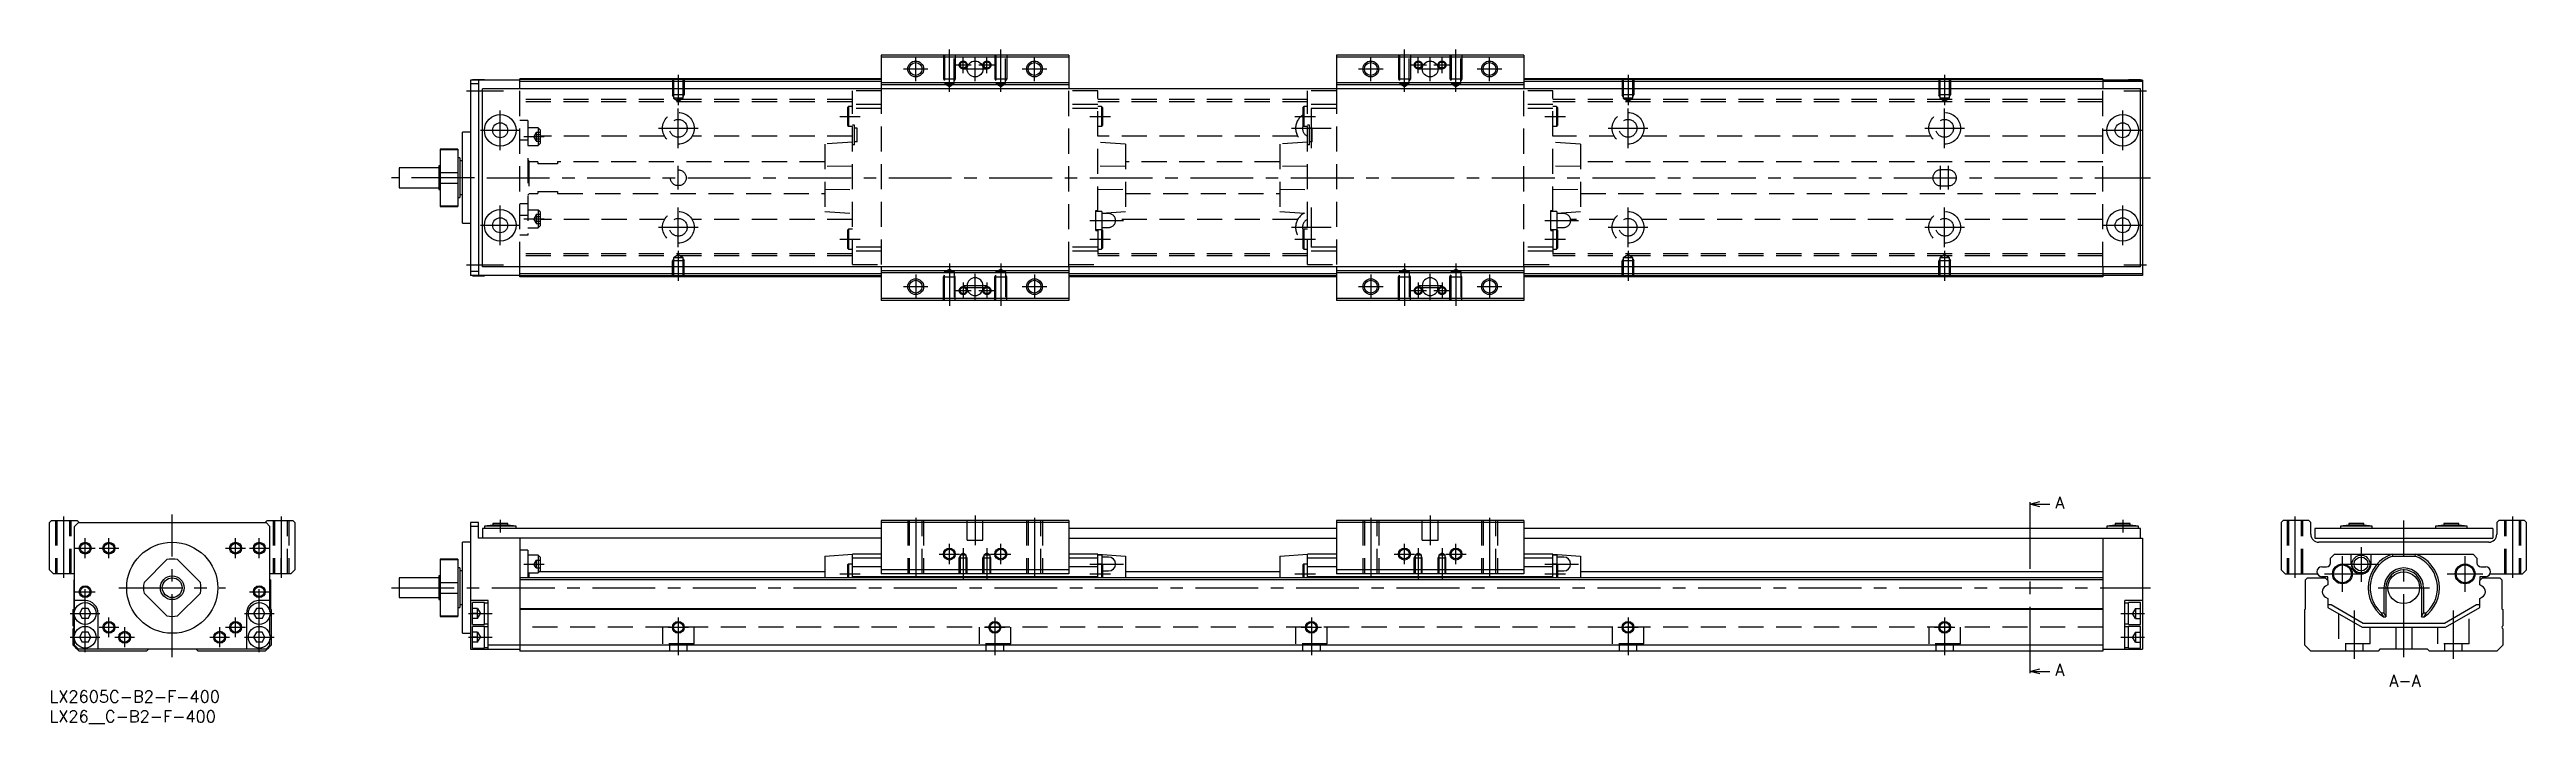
# Model space of a CAD drawing. Extents: x 0 to 626, y -8 to 162.
import ezdxf

# ---------------------------------------------------------------- set-up
doc = ezdxf.new("R2010")
doc.units = 0
doc.header["$LTSCALE"] = 0.5
doc.linetypes.add('CENTER', pattern=[50.8, 31.75, -6.35, 6.35, -6.35])
doc.linetypes.add('DASHED', pattern=[19.05, 12.7, -6.35])
for name, color, linetype in [('MSM_CENTER', 1, 'CENTER'), ('MSM_CONTINUOUS', 7, 'CONTINUOUS'), ('MSM_DASHED', 4, 'DASHED'), ('MSM_NARROW', 5, 'CONTINUOUS'), ('MSM_PART_NUMBER', 7, 'CONTINUOUS')]:
    doc.layers.add(name, color=color, linetype=linetype)
doc.styles.get("Standard").update_dxf_attribs({"font": 'txt.shx', "height": 1, "bigfont": 'bigfont.shx'})

# ---------------------------------------------------------------- blocks, each defined once
blk = doc.blocks.new('*U2')
at = {"layer": 'MSM_PART_NUMBER'}
blk.add_text('LX2605C-B2-F-400', height=3, dxfattribs=at).set_placement((0, -3))
blk = doc.blocks.new('*U3')
at = {"layer": 'MSM_PART_NUMBER'}
blk.add_text('LX26__C-B2-F-400', height=3, dxfattribs=at).set_placement((0, -8))

msp = doc.modelspace()

# ---------------------------------------------------------------- linework, layer by layer
at = {"layer": 'MSM_CENTER'}
for p, q in [((215.78, 157.08), (221.98, 157.08)), ((218.88, 153.98), (218.88, 160.18)), ((227.38, 151.28), (227.38, 161.98)), ((228.83, 158.08), (232.93, 158.08)), ((230.78, 157.08), (236.98, 157.08)), ((230.88, 156.03), (230.88, 160.13)), ((233.88, 153.98), (233.88, 160.18)), ((234.83, 158.08), (238.93, 158.08)), ((236.88, 156.03), (236.88, 160.13)), ((240.38, 151.28), (240.38, 161.98)), ((245.78, 157.08), (251.98, 157.08)), ((248.88, 153.98), (248.88, 160.18)), ((330.78, 157.08), (336.98, 157.08)), ((333.88, 153.98), (333.88, 160.18)), ((342.38, 151.28), (342.38, 161.98)), ((343.83, 158.08), (347.93, 158.08)), ((345.78, 157.08), (351.98, 157.08)), ((345.88, 156.03), (345.88, 160.13)), ((348.88, 153.98), (348.88, 160.18)), ((349.83, 158.08), (353.93, 158.08)), ((351.88, 156.03), (351.88, 160.13)), ((355.38, 151.28), (355.38, 161.98)), ((360.78, 157.08), (366.98, 157.08)), ((363.88, 153.98), (363.88, 160.18)), ((105.38, 151.58), (114.68, 151.58)), ((158.88, 155.58), (158.88, 147.95)), ((398.88, 155.58), (398.88, 147.95)), ((478.88, 155.58), (478.88, 147.95)), ((524.18, 151.58), (529.88, 151.58)), ((113.88, 136.58), (113.88, 146.58)), ((158.88, 137.08), (158.88, 147.08)), ((199.68, 145.08), (204.88, 145.08)), ((262.88, 145.08), (268.08, 145.08)), ((314.68, 145.08), (319.88, 145.08)), ((318.88, 137.08), (318.88, 147.08)), ((377.88, 145.08), (383.08, 145.08)), ((398.88, 137.08), (398.88, 147.08)), ((478.88, 137.08), (478.88, 147.08)), ((523.88, 136.58), (523.88, 146.58)), ((108.88, 141.58), (118.88, 141.58)), ((119.88, 139.98), (124.98, 139.98)), ((153.88, 142.08), (163.88, 142.08)), ((313.88, 142.08), (323.88, 142.08)), ((393.88, 142.08), (403.88, 142.08)), ((473.88, 142.08), (483.88, 142.08)), ((518.88, 141.58), (528.88, 141.58)), ((158.88, 126.58), (158.88, 132.58)), ((477.88, 126.58), (477.88, 132.58)), ((479.88, 126.58), (479.88, 132.58)), ((107.38, 129.58), (86.38, 129.58)), ((110.48, 129.58), (530.88, 129.58)), ((113.88, 112.58), (113.88, 122.58)), ((119.88, 119.19), (124.98, 119.19)), ((158.88, 112.08), (158.88, 122.08)), ((318.88, 112.08), (318.88, 122.08)), ((398.88, 112.08), (398.88, 122.08)), ((478.88, 112.08), (478.88, 122.08)), ((523.88, 112.58), (523.88, 122.58)), ((108.88, 117.58), (118.88, 117.58)), ((153.88, 117.08), (163.88, 117.08)), ((199.68, 114.08), (204.88, 114.08)), ((262.88, 118.78), (271.38, 118.78)), ((262.88, 114.08), (268.08, 114.08)), ((313.88, 117.08), (323.88, 117.08)), ((314.68, 114.08), (319.88, 114.08)), ((377.88, 118.78), (386.38, 118.78)), ((377.88, 114.08), (383.08, 114.08)), ((393.88, 117.08), (403.88, 117.08)), ((473.88, 117.08), (483.88, 117.08)), ((518.88, 117.58), (528.88, 117.58)), ((105.38, 107.58), (114.68, 107.58)), ((158.88, 111.09), (158.88, 103.58)), ((227.38, 107.89), (227.38, 97.19)), ((240.38, 107.89), (240.38, 97.19)), ((342.38, 107.89), (342.38, 97.19)), ((355.38, 107.89), (355.38, 97.19)), ((398.88, 111.09), (398.88, 103.58)), ((478.88, 111.09), (478.88, 103.58)), ((524.18, 107.58), (529.88, 107.58)), ((215.78, 102.08), (221.98, 102.08)), ((218.88, 105.18), (218.88, 98.98)), ((228.83, 101.08), (232.93, 101.08)), ((230.88, 103.13), (230.88, 99.03)), ((230.88, 102.33), (236.88, 102.33)), ((230.88, 101.83), (236.88, 101.83)), ((233.88, 98.83), (233.88, 105.33)), ((234.83, 101.08), (238.93, 101.08)), ((236.88, 103.13), (236.88, 99.03)), ((245.78, 102.08), (251.98, 102.08)), ((248.88, 105.18), (248.88, 98.98)), ((330.78, 102.08), (336.98, 102.08)), ((333.88, 105.18), (333.88, 98.98)), ((343.83, 101.08), (347.93, 101.08)), ((345.88, 103.13), (345.88, 99.03)), ((345.88, 102.33), (351.88, 102.33)), ((345.88, 101.83), (351.88, 101.83)), ((348.88, 98.83), (348.88, 105.33)), ((349.83, 101.08), (353.93, 101.08)), ((351.88, 103.13), (351.88, 99.03)), ((360.78, 102.08), (366.98, 102.08)), ((363.88, 105.18), (363.88, 98.98)), ((3.5, 44), (3.5, 28.5)), ((31, 8.5), (31, 44.5)), ((58.5, 44), (58.5, 28.5)), ((233.88, 44.25), (233.88, 36.75)), ((348.88, 44.25), (348.88, 36.75)), ((500.43, 46.62), (500.43, 5.38)), ((567.41, 44), (567.41, 28.5)), ((622.41, 44), (622.41, 28.5)), ((9, 33.5), (9, 38.5)), ((15, 33.5), (15, 38.5)), ((47, 33.5), (47, 38.5)), ((53, 33.5), (53, 38.5)), ((113.88, 43.2), (113.88, 40)), ((218.88, 43.67), (218.88, 28.83)), ((248.88, 43.67), (248.88, 28.83)), ((333.88, 43.67), (333.88, 28.83)), ((363.88, 43.67), (363.88, 28.83)), ((523.88, 43.2), (523.88, 40)), ((594.91, 8.5), (594.91, 43)), ((6.5, 36), (11.5, 36)), ((12.5, 36), (17.5, 36)), ((44.5, 36), (49.5, 36)), ((50.5, 36), (55.5, 36)), ((119.88, 32), (124.98, 32)), ((224.8, 34.5), (229.95, 34.5)), ((227.38, 31.92), (227.38, 37.08)), ((230.88, 35.96), (230.88, 28.24)), ((236.88, 35.96), (236.88, 28.24)), ((237.8, 34.5), (242.95, 34.5)), ((240.38, 31.92), (240.38, 37.08)), ((262.88, 32), (271.38, 32)), ((339.8, 34.5), (344.95, 34.5)), ((342.38, 31.92), (342.38, 37.08)), ((345.88, 35.96), (345.88, 28.24)), ((351.88, 35.96), (351.88, 28.24)), ((352.8, 34.5), (357.95, 34.5)), ((355.38, 31.92), (355.38, 37.08)), ((377.88, 32), (386.38, 32)), ((579.41, 25), (579.41, 34)), ((579.61, 32), (588.61, 32)), ((584.11, 36.25), (584.11, 27.5)), ((610.41, 25), (610.41, 34)), ((9, 9.75), (9, 27.5)), ((17.5, 26), (44.5, 26)), ((53, 9.75), (53, 27.5)), ((86.38, 26), (530.88, 26)), ((199.68, 29.5), (204.88, 29.5)), ((262.88, 29.5), (268.08, 29.5)), ((314.68, 29.5), (319.88, 29.5)), ((377.88, 29.5), (383.08, 29.5)), ((574.91, 29.5), (583.91, 29.5)), ((588.41, 26), (601.41, 26)), ((605.91, 29.5), (614.91, 29.5)), ((5.25, 19.5), (12.75, 19.5)), ((6.5, 25), (11.5, 25)), ((49.25, 19.5), (56.75, 19.5)), ((50.5, 25), (55.5, 25)), ((105.88, 19.5), (111.88, 19.5)), ((523.38, 19.5), (529.38, 19.5)), ((582.41, 20.29), (582.41, 8)), ((607.41, 20.29), (607.41, 8)), ((5.25, 13.5), (12.75, 13.5)), ((12.5, 16), (17.5, 16)), ((15, 13.5), (15, 18.5)), ((16.5, 13.5), (21.5, 13.5)), ((19, 11), (19, 16)), ((40.5, 13.5), (45.5, 13.5)), ((43, 11), (43, 16)), ((44.5, 16), (49.5, 16)), ((47, 13.5), (47, 18.5)), ((49.25, 13.5), (56.75, 13.5)), ((105.88, 13.5), (111.88, 13.5)), ((156.3, 16), (161.45, 16)), ((158.88, 18.5), (158.88, 9)), ((236.3, 16), (241.45, 16)), ((238.88, 18.5), (238.88, 9)), ((316.3, 16), (321.45, 16)), ((318.88, 18.5), (318.88, 9)), ((396.3, 16), (401.45, 16)), ((398.88, 18.5), (398.88, 9)), ((476.3, 16), (481.45, 16)), ((478.88, 18.5), (478.88, 9)), ((523.38, 13.5), (529.38, 13.5))]:
    msp.add_line(p, q, dxfattribs=at)
at = {"layer": 'MSM_CONTINUOUS'}
for p, q in [((257.58, 160.58), (210.18, 160.58)), ((210.18, 160.58), (210.18, 152.08)), ((257.58, 160.08), (210.18, 160.08)), ((257.58, 160.58), (257.58, 152.08)), ((372.58, 160.58), (325.18, 160.58)), ((325.18, 160.58), (325.18, 152.08)), ((372.58, 160.08), (325.18, 160.08)), ((372.58, 160.58), (372.58, 152.08)), ((118.88, 154.28), (106.38, 154.28)), ((106.38, 154.28), (106.38, 104.88)), ((108.38, 153.28), (106.38, 153.28)), ((106.88, 154.28), (106.88, 154.33)), ((109.88, 154.33), (106.88, 154.33)), ((108.38, 154.28), (108.38, 104.88)), ((109.38, 107.08), (109.38, 152.08)), ((528.38, 152.08), (109.38, 152.08)), ((109.88, 154.28), (109.88, 154.33)), ((118.88, 152.08), (118.88, 154.58)), ((210.18, 154.58), (118.88, 154.58)), ((210.18, 154.38), (118.88, 154.38)), ((210.18, 153.88), (118.88, 153.88)), ((257.58, 153.58), (210.18, 153.58)), ((257.58, 153.08), (210.18, 153.08)), ((372.58, 153.58), (325.18, 153.58)), ((372.58, 153.08), (325.18, 153.08)), ((518.88, 154.58), (372.58, 154.58)), ((518.88, 154.38), (372.58, 154.38)), ((528.88, 153.88), (372.58, 153.88)), ((518.88, 154.58), (518.88, 152.08)), ((528.88, 154.28), (518.88, 154.28)), ((525.38, 154.28), (525.38, 154.33)), ((528.38, 154.33), (525.38, 154.33)), ((528.38, 154.28), (528.38, 154.33)), ((528.38, 107.08), (528.38, 152.08)), ((528.88, 154.28), (528.88, 104.88)), ((106.38, 141.08), (104.38, 141.08)), ((104.38, 118.08), (104.38, 141.08)), ((88.38, 132.08), (88.38, 127.08)), ((98.38, 132.08), (88.38, 132.08)), ((98.38, 132.58), (98.38, 126.58)), ((98.68, 132.58), (98.38, 132.58)), ((103.18, 136.83), (98.68, 136.83)), ((98.68, 136.83), (98.68, 122.33)), ((98.68, 136.7), (103.18, 136.7)), ((103.18, 136.83), (103.18, 122.33)), ((103.68, 134.58), (103.18, 134.58)), ((103.68, 134.58), (103.68, 124.58)), ((104.38, 133.83), (103.68, 133.83)), ((88.38, 127.08), (98.38, 127.08)), ((98.38, 126.58), (98.68, 126.58)), ((98.68, 130.95), (103.18, 130.95)), ((98.68, 128.22), (103.18, 128.22)), ((103.68, 125.33), (104.38, 125.33)), ((98.68, 122.46), (103.18, 122.46)), ((98.68, 122.33), (103.18, 122.33)), ((103.18, 124.58), (103.68, 124.58)), ((104.38, 118.08), (106.38, 118.08)), ((528.38, 107.08), (109.38, 107.08)), ((118.88, 104.58), (118.88, 107.08)), ((210.18, 107.08), (210.18, 98.58)), ((257.58, 107.08), (257.58, 98.58)), ((325.18, 107.08), (325.18, 98.58)), ((372.58, 107.08), (372.58, 98.58)), ((518.88, 107.08), (518.88, 104.58)), ((108.38, 105.88), (106.38, 105.88)), ((118.88, 104.88), (106.38, 104.88)), ((106.88, 104.83), (106.88, 104.88)), ((106.88, 104.83), (109.88, 104.83)), ((109.88, 104.83), (109.88, 104.88)), ((210.18, 105.28), (118.88, 105.28)), ((210.18, 104.78), (118.88, 104.78)), ((210.18, 104.58), (118.88, 104.58)), ((257.58, 106.08), (210.18, 106.08)), ((257.58, 105.58), (210.18, 105.58)), ((231.88, 102.33), (231.88, 101.83)), ((235.88, 101.83), (235.88, 102.33)), ((325.18, 105.28), (257.58, 105.28)), ((325.18, 104.78), (257.58, 104.78)), ((325.18, 104.58), (257.58, 104.58)), ((372.58, 106.08), (325.18, 106.08)), ((372.58, 105.58), (325.18, 105.58)), ((346.88, 102.33), (346.88, 101.83)), ((350.88, 101.83), (350.88, 102.33)), ((528.88, 105.28), (372.58, 105.28)), ((518.88, 104.78), (372.58, 104.78)), ((518.88, 104.58), (372.58, 104.58)), ((528.88, 104.88), (518.88, 104.88)), ((257.58, 99.08), (210.18, 99.08)), ((257.58, 98.58), (210.18, 98.58)), ((372.58, 99.08), (325.18, 99.08)), ((372.58, 98.58), (325.18, 98.58)), ((500.43, 47.12), (502.93, 47.79)), ((500.43, 47.62), (500.43, 46.62)), ((502.93, 46.45), (500.43, 47.12)), ((500.43, 47.12), (505.43, 47.12)), ((0, 42.5), (0.5, 43)), ((0, 30.5), (0, 42.5)), ((0.5, 43), (7, 43)), ((6.3, 41.5), (7.3, 42.5)), ((6.3, 20.02), (6.3, 41.5)), ((7, 43), (7.5, 42.5)), ((7.3, 42.5), (54.7, 42.5)), ((54.5, 42.5), (55, 43)), ((54.7, 42.5), (55.7, 41.5)), ((55, 43), (61.5, 43)), ((55.7, 20.02), (55.7, 41.5)), ((61.5, 43), (62, 42.5)), ((62, 42.5), (62, 30.5)), ((108.38, 42.5), (106.38, 42.5)), ((106.38, 42.5), (106.38, 10.5)), ((108.38, 41.5), (106.38, 41.5)), ((108.38, 38.5), (108.38, 42.5)), ((210.18, 38.5), (108.38, 38.5)), ((109.38, 41), (109.38, 38.5)), ((210.18, 41), (109.38, 41)), ((111.98, 41.8), (109.88, 41.55)), ((109.88, 41.55), (109.88, 41)), ((117.88, 41.55), (109.88, 41.55)), ((111.98, 42.2), (111.98, 41.8)), ((115.78, 42.2), (111.98, 42.2)), ((115.78, 41.8), (111.98, 41.8)), ((115.78, 41.8), (115.78, 42.2)), ((117.88, 41.55), (115.78, 41.8)), ((117.88, 41), (117.88, 41.55)), ((118.88, 38.5), (118.88, 10)), ((210.18, 43), (210.18, 29.5)), ((257.58, 43), (210.18, 43)), ((257.58, 42.5), (210.18, 42.5)), ((257.58, 43), (257.58, 29.5)), ((325.18, 41), (257.58, 41)), ((257.58, 38.5), (325.18, 38.5)), ((325.18, 43), (325.18, 29.5)), ((372.58, 43), (325.18, 43)), ((372.58, 42.5), (325.18, 42.5)), ((372.58, 43), (372.58, 29.5)), ((528.38, 41), (372.58, 41)), ((372.58, 38.5), (528.88, 38.5)), ((518.88, 38.5), (518.88, 10)), ((521.98, 41.8), (519.88, 41.55)), ((519.88, 41.55), (519.88, 41)), ((527.88, 41.55), (519.88, 41.55)), ((521.98, 42.2), (521.98, 41.8)), ((525.78, 42.2), (521.98, 42.2)), ((525.78, 41.8), (521.98, 41.8)), ((525.78, 41.8), (525.78, 42.2)), ((527.88, 41.55), (525.78, 41.8)), ((527.88, 41), (527.88, 41.55)), ((528.38, 38.5), (528.38, 41)), ((528.88, 38.5), (528.88, 10.5)), ((564.41, 43), (563.91, 42.5)), ((563.91, 42.5), (563.91, 30.5)), ((570.91, 43), (564.41, 43)), ((571.41, 42.5), (570.91, 43)), ((571.41, 39.5), (571.41, 42.5)), ((572.41, 41), (572.41, 38.5)), ((617.41, 41), (572.41, 41)), ((572.41, 38.5), (617.41, 38.5)), ((581.01, 41.8), (578.91, 41.55)), ((578.91, 41.55), (578.91, 41)), ((586.91, 41.55), (578.91, 41.55)), ((581.01, 42.2), (581.01, 41.8)), ((584.81, 42.2), (581.01, 42.2)), ((584.81, 41.8), (581.01, 41.8)), ((584.81, 41.8), (584.81, 42.2)), ((586.91, 41.55), (584.81, 41.8)), ((586.91, 41), (586.91, 41.55)), ((605.01, 41.8), (602.91, 41.55)), ((602.91, 41.55), (602.91, 41)), ((610.91, 41.55), (602.91, 41.55)), ((605.01, 42.2), (605.01, 41.8)), ((608.81, 42.2), (605.01, 42.2)), ((608.81, 41.8), (605.01, 41.8)), ((608.81, 41.8), (608.81, 42.2)), ((610.91, 41.55), (608.81, 41.8)), ((610.91, 41), (610.91, 41.55)), ((617.41, 41), (617.41, 38.5)), ((618.91, 43), (618.41, 42.5)), ((618.41, 42.5), (618.41, 39.5)), ((625.41, 43), (618.91, 43)), ((625.91, 42.5), (625.41, 43)), ((625.91, 30.5), (625.91, 42.5)), ((23.88, 27.36), (29.64, 33.12)), ((32.36, 33.12), (38.12, 27.36)), ((103.18, 33.25), (98.68, 33.25)), ((98.68, 33.25), (98.68, 18.75)), ((98.68, 33.12), (103.18, 33.12)), ((103.18, 33.25), (103.18, 18.75)), ((106.38, 37.5), (104.38, 37.5)), ((104.38, 14.5), (104.38, 37.5)), ((120.88, 35.5), (118.88, 35.5)), ((120.88, 35.5), (120.88, 28.5)), ((123.48, 34.25), (120.88, 34.25)), ((123.98, 33.75), (123.48, 34.25)), ((123.48, 34.25), (123.48, 29.75)), ((123.98, 33.75), (123.98, 30.25)), ((195.88, 34), (202.88, 34.5)), ((195.88, 34), (195.88, 28.5)), ((201.93, 32), (201.68, 31.75)), ((201.68, 31.75), (201.68, 28.5)), ((202.88, 32), (201.93, 32)), ((201.93, 32), (201.93, 28.5)), ((210.18, 34.5), (202.88, 34.5)), ((202.88, 28.5), (202.88, 34.5)), ((210.18, 33.5), (202.88, 33.5)), ((210.18, 31.3), (202.88, 31.3)), ((264.88, 34.5), (257.58, 34.5)), ((264.88, 33.5), (257.58, 33.5)), ((264.88, 31.3), (257.58, 31.3)), ((264.88, 34.5), (271.88, 34)), ((264.88, 28.5), (264.88, 34.5)), ((265.88, 34.25), (264.88, 34.25)), ((265.83, 32), (264.88, 32)), ((266.08, 31.75), (265.83, 32)), ((265.83, 32), (265.83, 28.5)), ((265.88, 34.25), (265.88, 31.95)), ((267.63, 33.75), (265.88, 33.75)), ((266.08, 31.75), (266.08, 28.5)), ((271.88, 34), (271.88, 28.5)), ((310.88, 34), (317.88, 34.5)), ((310.88, 34), (310.88, 28.5)), ((316.93, 32), (316.68, 31.75)), ((316.68, 31.75), (316.68, 28.5)), ((317.88, 32), (316.93, 32)), ((316.93, 32), (316.93, 28.5)), ((325.18, 34.5), (317.88, 34.5)), ((317.88, 28.5), (317.88, 34.5)), ((325.18, 33.5), (317.88, 33.5)), ((325.18, 31.3), (317.88, 31.3)), ((379.88, 34.5), (372.58, 34.5)), ((379.88, 33.5), (372.58, 33.5)), ((379.88, 31.3), (372.58, 31.3)), ((379.88, 34.5), (386.88, 34)), ((379.88, 28.5), (379.88, 34.5)), ((380.88, 34.25), (379.88, 34.25)), ((380.83, 32), (379.88, 32)), ((381.08, 31.75), (380.83, 32)), ((380.83, 32), (380.83, 28.5)), ((380.88, 34.25), (380.88, 31.95)), ((382.63, 33.75), (380.88, 33.75)), ((381.08, 31.75), (381.08, 28.5)), ((386.88, 34), (386.88, 28.5)), ((616.41, 37.5), (573.41, 37.5)), ((574.21, 31.3), (575.41, 31.3)), ((576.41, 33.5), (577.41, 34.5)), ((576.41, 32.3), (576.41, 33.5)), ((577.41, 34.5), (612.41, 34.5)), ((581.61, 32), (581.61, 34.5)), ((586.61, 34.5), (586.61, 32)), ((591.95, 34.5), (592.04, 34)), ((592.04, 34), (597.78, 34)), ((597.78, 34), (597.87, 34.5)), ((612.41, 34.5), (613.41, 33.5)), ((613.41, 33.5), (613.41, 32.3)), ((614.41, 31.3), (615.61, 31.3)), ((1, 29.5), (0, 30.5)), ((6.3, 29.5), (1, 29.5)), ((6.2, 28), (6.3, 28.1)), ((6.2, 20.7), (6.2, 28)), ((61, 29.5), (55.7, 29.5)), ((55.7, 28.1), (55.8, 28)), ((55.8, 28), (55.8, 20.7)), ((62, 30.5), (61, 29.5)), ((98.38, 28.5), (88.38, 28.5)), ((88.38, 28.5), (88.38, 23.5)), ((98.68, 29), (98.38, 29)), ((98.38, 29), (98.38, 23)), ((98.68, 27.36), (103.18, 27.36)), ((103.68, 31), (103.18, 31)), ((103.68, 31), (103.68, 21)), ((104.38, 30.25), (103.68, 30.25)), ((518.88, 28.5), (118.88, 28.5)), ((518.88, 28), (118.88, 28)), ((120.88, 29.75), (123.48, 29.75)), ((121.08, 29.75), (121.08, 28.5)), ((123.48, 29.75), (123.98, 30.25)), ((195.88, 30), (123.73, 30)), ((264.88, 28.8), (202.88, 28.8)), ((257.58, 30.5), (210.18, 30.5)), ((257.58, 29.5), (210.18, 29.5)), ((266.08, 30.25), (267.63, 30.25)), ((310.88, 30), (271.88, 30)), ((379.88, 28.8), (317.88, 28.8)), ((372.58, 30.5), (325.18, 30.5)), ((372.58, 29.5), (325.18, 29.5)), ((381.08, 30.25), (382.63, 30.25)), ((518.88, 30), (386.88, 30)), ((564.91, 29.5), (563.91, 30.5)), ((564.91, 29.5), (573.09, 29.5)), ((570.11, 28), (570.61, 28.5)), ((570.11, 20.7), (570.11, 28)), ((570.61, 28.5), (575.01, 28.5)), ((575.71, 28.8), (574.21, 28.8)), ((575.01, 28.5), (575.71, 27.8)), ((575.71, 26.72), (575.15, 26.4)), ((575.71, 27.8), (575.71, 28.8)), ((575.71, 27.8), (575.71, 26.72)), ((589.91, 26), (589.91, 19.68)), ((590.41, 26), (590.41, 18.62)), ((599.41, 26), (599.41, 18.62)), ((599.91, 26), (599.91, 19.68)), ((614.11, 28.8), (614.11, 27.8)), ((615.61, 28.8), (614.11, 28.8)), ((614.11, 27.8), (614.81, 28.5)), ((614.11, 26.72), (614.11, 27.8)), ((614.67, 26.4), (614.11, 26.72)), ((614.81, 28.5), (619.21, 28.5)), ((616.73, 29.5), (624.91, 29.5)), ((619.21, 28.5), (619.71, 28)), ((619.71, 28), (619.71, 20.7)), ((624.91, 29.5), (625.91, 30.5)), ((6, 20.5), (6.2, 20.7)), ((6, 16.4), (6, 20.5)), ((9, 22.75), (6.3, 22.75)), ((6.3, 14.02), (6.3, 18.98)), ((8.28, 20.75), (7.56, 19.5)), ((7.56, 19.5), (8.28, 18.25)), ((9.72, 20.75), (8.28, 20.75)), ((10.44, 19.5), (9.72, 20.75)), ((9.72, 18.25), (10.44, 19.5)), ((12.25, 10.5), (12.25, 19.5)), ((29.64, 18.88), (23.88, 24.64)), ((38.12, 24.64), (32.36, 18.88)), ((49.75, 19.5), (49.75, 10.5)), ((52.28, 20.75), (51.56, 19.5)), ((51.56, 19.5), (52.28, 18.25)), ((53.72, 20.75), (52.28, 20.75)), ((55.7, 22.75), (53, 22.75)), ((54.44, 19.5), (53.72, 20.75)), ((53.72, 18.25), (54.44, 19.5)), ((55.7, 14.02), (55.7, 18.98)), ((55.8, 20.7), (56, 20.5)), ((56, 20.5), (56, 11.5)), ((88.38, 23.5), (98.38, 23.5)), ((98.38, 23), (98.68, 23)), ((98.68, 24.64), (103.18, 24.64)), ((98.68, 18.88), (103.18, 18.88)), ((103.18, 21), (103.68, 21)), ((103.68, 21.75), (104.38, 21.75)), ((110.88, 22.75), (106.38, 22.75)), ((106.88, 16.75), (106.88, 22.25)), ((109.88, 22.25), (106.88, 22.25)), ((109.88, 16.75), (109.88, 22.25)), ((110.88, 22.1), (109.88, 22.1)), ((110.88, 10.5), (110.88, 22.75)), ((518.88, 20.7), (118.88, 20.7)), ((518.88, 20.5), (118.88, 20.5)), ((524.38, 10.5), (524.38, 22.75)), ((528.88, 22.75), (524.38, 22.75)), ((525.38, 22.1), (524.38, 22.1)), ((525.38, 16.75), (525.38, 22.25)), ((528.38, 22.25), (525.38, 22.25)), ((528.38, 16.75), (528.38, 22.25)), ((569.91, 20.5), (570.11, 20.7)), ((569.91, 11.5), (569.91, 20.5)), ((575.15, 23.6), (575.71, 23.28)), ((575.71, 23.28), (575.71, 21)), ((576.56, 21.66), (575.71, 21.66)), ((575.71, 21), (584.37, 16)), ((584.64, 17), (576.56, 21.66)), ((589.23, 19.68), (589.91, 19.68)), ((589.91, 19.68), (590.41, 18.62)), ((599.41, 18.62), (599.91, 19.68)), ((599.91, 19.68), (600.6, 19.68)), ((613.26, 21.66), (605.18, 17)), ((605.45, 16), (614.11, 21)), ((614.11, 21.66), (613.26, 21.66)), ((614.11, 23.28), (614.67, 23.6)), ((614.11, 21), (614.11, 23.28)), ((619.71, 20.7), (619.91, 20.5)), ((619.91, 20.5), (619.91, 16.4)), ((6, 11.5), (6, 15.6)), ((6.3, 11.5), (6.3, 12.98)), ((8.28, 14.75), (7.56, 13.5)), ((7.56, 13.5), (8.28, 12.25)), ((9.72, 18.25), (8.28, 18.25)), ((9.72, 14.75), (8.28, 14.75)), ((10.44, 13.5), (9.72, 14.75)), ((9.72, 12.25), (10.44, 13.5)), ((52.28, 14.75), (51.56, 13.5)), ((51.56, 13.5), (52.28, 12.25)), ((53.72, 18.25), (52.28, 18.25)), ((53.72, 14.75), (52.28, 14.75)), ((54.44, 13.5), (53.72, 14.75)), ((53.72, 12.25), (54.44, 13.5)), ((55.7, 11.5), (55.7, 12.98)), ((98.68, 18.75), (103.18, 18.75)), ((104.38, 14.5), (106.38, 14.5)), ((106.88, 16.75), (109.88, 16.75)), ((106.88, 10.75), (106.88, 16.25)), ((109.88, 16.25), (106.88, 16.25)), ((109.88, 16.9), (110.88, 16.9)), ((109.88, 10.75), (109.88, 16.25)), ((110.88, 16.1), (109.88, 16.1)), ((524.38, 16.9), (525.38, 16.9)), ((525.38, 16.1), (524.38, 16.1)), ((525.38, 16.75), (528.38, 16.75)), ((525.38, 10.75), (525.38, 16.25)), ((528.38, 16.25), (525.38, 16.25)), ((528.38, 10.75), (528.38, 16.25)), ((584.37, 16), (605.45, 16)), ((605.18, 17), (584.64, 17)), ((589.76, 18.62), (590.41, 18.62)), ((599.41, 18.62), (600.06, 18.62)), ((619.91, 15.6), (619.91, 11.5)), ((7.5, 10), (6, 11.5)), ((6.3, 11.5), (7.3, 10.5)), ((54.7, 10.5), (7.3, 10.5)), ((24.5, 10), (7.5, 10)), ((9.72, 12.25), (8.28, 12.25)), ((25, 10.5), (24.5, 10)), ((37.52, 10), (37.02, 10.5)), ((54.5, 10), (37.52, 10)), ((53.72, 12.25), (52.28, 12.25)), ((56, 11.5), (54.5, 10)), ((54.7, 10.5), (55.7, 11.5)), ((106.38, 10.5), (118.88, 10.5)), ((106.88, 10.75), (109.88, 10.75)), ((109.88, 10.9), (110.88, 10.9)), ((518.88, 11.5), (110.88, 11.5)), ((518.88, 10), (118.88, 10)), ((518.88, 10.5), (528.88, 10.5)), ((524.38, 10.9), (525.38, 10.9)), ((525.38, 10.75), (528.38, 10.75)), ((571.41, 10), (569.91, 11.5)), ((588.4, 10), (571.41, 10)), ((588.9, 10.5), (588.4, 10)), ((600.91, 10.5), (588.9, 10.5)), ((601.41, 10), (600.91, 10.5)), ((618.41, 10), (601.41, 10)), ((619.91, 11.5), (618.41, 10)), ((500.43, 4.88), (502.93, 5.55)), ((500.43, 5.38), (500.43, 4.38)), ((502.93, 4.21), (500.43, 4.88)), ((500.43, 4.88), (505.43, 4.88))]:
    msp.add_line(p, q, dxfattribs=at)
for centre, radius in [((218.88, 157.08), 1.62), ((233.88, 157.08), 2), ((248.88, 157.08), 1.62), ((333.88, 157.08), 1.62), ((348.88, 157.08), 2), ((363.88, 157.08), 1.62), ((113.88, 141.58), 4), ((523.88, 141.58), 4), ((113.88, 141.58), 1.9), ((523.88, 141.58), 1.9), ((113.88, 117.58), 4), ((113.88, 117.58), 1.9), ((523.88, 117.58), 4), ((523.88, 117.58), 1.9), ((218.88, 102.08), 1.62), ((248.88, 102.08), 1.62), ((333.88, 102.08), 1.62), ((363.88, 102.08), 1.62), ((9, 36), 1.23), ((15, 36), 1.23), ((31, 26), 11.5), ((47, 36), 1.23), ((53, 36), 1.23), ((227.38, 34.5), 1.23), ((240.38, 34.5), 1.23), ((342.38, 34.5), 1.23), ((355.38, 34.5), 1.23), ((579.41, 29.5), 2.5), ((579.41, 29.5), 2.25), ((584.11, 32), 2.25), ((584.11, 32), 1.75), ((610.41, 29.5), 2.5), ((610.41, 29.5), 2.25), ((9, 25), 1.23), ((31, 26), 3), ((31, 26), 2.5), ((53, 25), 1.23), ((594.91, 26), 4), ((9, 19.5), 2.75), ((53, 19.5), 2.75), ((9, 13.5), 2.75), ((15, 16), 1.23), ((19, 13.5), 1.23), ((43, 13.5), 1.23), ((47, 16), 1.23), ((53, 13.5), 2.75), ((158.88, 16), 1.23), ((238.88, 16), 1.23), ((318.88, 16), 1.23), ((398.88, 16), 1.23), ((478.88, 16), 1.23)]:
    msp.add_circle(centre, radius, dxfattribs=at)
for centre, radius, start, end in [((233.88, 102.33), 2, 0, 180), ((233.88, 101.83), 2, 180, 0), ((348.88, 102.33), 2, 0, 180), ((348.88, 101.83), 2, 180, 0), ((573.41, 39.5), 2, 180, 270), ((616.41, 39.5), 2, 270, 0), ((31, 26), 7.25, 79.14842, 100.85158), ((267.63, 32), 1.75, 270, 90), ((382.63, 32), 1.75, 270, 90), ((574.21, 30.05), 1.25, 90, 270), ((575.41, 32.3), 1, 270, 0), ((584.11, 32), 2.5, 180, 0), ((594.91, 26), 9, 109.18814, 235.08479), ((594.91, 26), 8.5, 109.74992, 228.02135), ((594.91, 26), 8.5, 311.97865, 70.25008), ((594.91, 26), 9, 304.91521, 70.81186), ((614.41, 32.3), 1, 180, 270), ((615.61, 30.05), 1.25, 270, 90), ((31, 26), 7.25, 169.14842, 190.85158), ((31, 26), 7.25, 349.14842, 10.85158), ((576.03, 24.88), 1.75, 120.00006, 176.23212), ((594.91, 26), 5, 0, 180), ((594.91, 26), 4.5, 0, 180), ((613.8, 24.88), 1.75, 3.76788, 59.99994), ((9, 19.5), 3.25, 0, 90), ((31, 26), 7.25, 259.14842, 280.85158), ((53, 19.5), 3.25, 90, 180), ((576.03, 25.12), 1.75, 183.76788, 239.99994), ((599.27, 24.07), 10.96, 203.60592, 209.81833), ((590.38, 24.16), 11.15, 330.23489, 336.34087), ((613.8, 25.12), 1.75, 300.00006, 356.23212), ((5.7, 16), 0.5, 306.87606, 53.12394), ((620.21, 16), 0.5, 126.87606, 233.12394), ((7.3, 11.5), 1, 201.81948, 248.18052), ((54.7, 11.5), 1, 291.81063, 338.18937)]:
    msp.add_arc(centre, radius, start, end, dxfattribs=at)
at = {"layer": 'MSM_DASHED'}
for p, q in [((225.88, 160.58), (225.88, 154.58)), ((226.15, 160.58), (226.15, 153.38)), ((228.61, 153.38), (228.61, 160.58)), ((228.88, 160.58), (228.88, 154.58)), ((238.88, 160.58), (238.88, 154.58)), ((239.15, 160.58), (239.15, 153.38)), ((241.61, 153.38), (241.61, 160.58)), ((241.88, 160.58), (241.88, 154.58)), ((340.88, 160.58), (340.88, 154.58)), ((341.15, 160.58), (341.15, 153.38)), ((343.61, 153.38), (343.61, 160.58)), ((343.88, 160.58), (343.88, 154.58)), ((353.88, 160.58), (353.88, 154.58)), ((354.15, 160.58), (354.15, 153.38)), ((356.61, 153.38), (356.61, 160.58)), ((356.88, 160.58), (356.88, 154.58)), ((118.88, 107.08), (118.88, 152.08)), ((157.38, 154.58), (157.38, 150.58)), ((160.38, 150.58), (157.38, 150.58)), ((157.65, 150.12), (157.38, 150.58)), ((157.58, 154.38), (157.58, 154.38)), ((157.65, 154.58), (157.65, 149.66)), ((160.11, 149.66), (160.11, 154.58)), ((160.11, 150.12), (160.38, 150.58)), ((160.38, 154.58), (160.38, 150.58)), ((210.18, 151.53), (202.88, 151.53)), ((202.88, 107.63), (202.88, 151.53)), ((210.18, 152.08), (210.18, 107.08)), ((225.88, 154.58), (228.88, 154.58)), ((225.88, 154.58), (226.15, 154.12)), ((226.15, 153.38), (227.38, 152.67)), ((226.15, 153.38), (228.61, 153.38)), ((227.38, 152.67), (228.61, 153.38)), ((228.88, 154.58), (228.61, 154.12)), ((238.88, 154.58), (241.88, 154.58)), ((238.88, 154.58), (239.15, 154.12)), ((239.15, 153.38), (240.38, 152.67)), ((239.15, 153.38), (241.61, 153.38)), ((240.38, 152.67), (241.61, 153.38)), ((241.88, 154.58), (241.61, 154.12)), ((257.58, 107.08), (257.58, 152.08)), ((264.88, 151.53), (257.58, 151.53)), ((264.88, 121.03), (264.88, 151.53)), ((325.18, 151.53), (317.88, 151.53)), ((317.88, 107.63), (317.88, 151.53)), ((325.18, 152.08), (325.18, 107.08)), ((340.88, 154.58), (343.88, 154.58)), ((340.88, 154.58), (341.15, 154.12)), ((341.15, 153.38), (342.38, 152.67)), ((341.15, 153.38), (343.61, 153.38)), ((342.38, 152.67), (343.61, 153.38)), ((343.88, 154.58), (343.61, 154.12)), ((353.88, 154.58), (356.88, 154.58)), ((353.88, 154.58), (354.15, 154.12)), ((354.15, 153.38), (355.38, 152.67)), ((354.15, 153.38), (356.61, 153.38)), ((355.38, 152.67), (356.61, 153.38)), ((356.88, 154.58), (356.61, 154.12)), ((372.58, 107.08), (372.58, 152.08)), ((379.88, 151.53), (372.58, 151.53)), ((379.88, 121.03), (379.88, 151.53)), ((397.38, 154.58), (397.38, 150.58)), ((400.38, 150.58), (397.38, 150.58)), ((397.65, 150.12), (397.38, 150.58)), ((397.58, 154.38), (397.58, 154.38)), ((397.58, 154.38), (397.58, 154.38)), ((397.65, 154.58), (397.65, 149.66)), ((400.11, 149.66), (400.11, 154.58)), ((400.11, 150.12), (400.38, 150.58)), ((400.18, 154.38), (400.19, 154.4)), ((400.38, 154.58), (400.38, 150.58)), ((477.38, 154.58), (477.38, 150.58)), ((480.38, 150.58), (477.38, 150.58)), ((477.65, 150.12), (477.38, 150.58)), ((477.58, 154.38), (477.58, 154.38)), ((477.58, 154.38), (477.58, 154.38)), ((477.65, 154.58), (477.65, 149.66)), ((480.11, 149.66), (480.11, 154.58)), ((480.11, 150.12), (480.38, 150.58)), ((480.18, 154.38), (480.19, 154.4)), ((480.38, 154.58), (480.38, 150.58)), ((518.88, 107.08), (518.88, 152.08)), ((202.88, 149.34), (118.88, 149.34)), ((202.88, 148.78), (118.88, 148.78)), ((120.88, 144.08), (118.88, 144.08)), ((120.88, 144.08), (120.88, 115.08)), ((202.88, 148.78), (137.38, 148.78)), ((160.11, 149.66), (157.65, 149.66)), ((157.65, 149.66), (158.88, 148.95)), ((158.88, 148.95), (160.11, 149.66)), ((201.93, 147.58), (201.68, 147.33)), ((201.68, 147.33), (201.68, 142.83)), ((202.88, 147.58), (201.93, 147.58)), ((201.93, 147.58), (201.93, 142.58)), ((210.18, 148.08), (202.88, 148.08)), ((210.18, 147.08), (202.88, 147.08)), ((264.88, 148.08), (257.58, 148.08)), ((264.88, 147.08), (257.58, 147.08)), ((317.88, 149.34), (264.88, 149.34)), ((317.88, 148.78), (264.88, 148.78)), ((265.83, 147.58), (264.88, 147.58)), ((265.83, 147.58), (265.83, 142.58)), ((266.08, 147.33), (265.83, 147.58)), ((266.08, 147.33), (266.08, 142.83)), ((316.93, 147.58), (316.68, 147.33)), ((316.68, 147.33), (316.68, 142.83)), ((317.88, 147.58), (316.93, 147.58)), ((316.93, 147.58), (316.93, 142.58)), ((325.18, 148.08), (317.88, 148.08)), ((325.18, 147.08), (317.88, 147.08)), ((379.88, 148.08), (372.58, 148.08)), ((379.88, 147.08), (372.58, 147.08)), ((518.88, 149.34), (379.88, 149.34)), ((518.88, 148.78), (379.88, 148.78)), ((380.83, 147.58), (379.88, 147.58)), ((380.83, 147.58), (380.83, 142.58)), ((381.08, 147.33), (380.83, 147.58)), ((381.08, 147.33), (381.08, 142.83)), ((400.11, 149.66), (397.65, 149.66)), ((397.65, 149.66), (398.88, 148.95)), ((398.88, 148.95), (400.11, 149.66)), ((480.11, 149.66), (477.65, 149.66)), ((477.65, 149.66), (478.88, 148.95)), ((478.88, 148.95), (480.11, 149.66)), ((120.88, 139.08), (118.88, 139.08)), ((123.48, 142.23), (120.88, 142.23)), ((120.88, 137.73), (123.48, 137.73)), ((122.98, 140.98), (122.4, 139.98)), ((122.98, 138.98), (122.4, 139.98)), ((122.98, 141.13), (123.98, 141.13)), ((122.98, 141.13), (122.98, 138.82)), ((122.98, 140.55), (123.98, 140.55)), ((122.98, 139.4), (123.98, 139.4)), ((122.98, 138.82), (123.98, 138.82)), ((123.98, 141.73), (123.48, 142.23)), ((123.48, 142.23), (123.48, 137.73)), ((123.48, 137.73), (123.98, 138.23)), ((123.98, 141.73), (123.98, 138.23)), ((155.39, 140.12), (123.98, 140.12)), ((202.88, 140.12), (162.37, 140.12)), ((202.88, 138.58), (195.88, 138.08)), ((195.88, 138.08), (195.88, 121.08)), ((201.68, 142.83), (201.93, 142.58)), ((201.93, 142.58), (202.88, 142.58)), ((203.38, 142.88), (202.88, 142.88)), ((203.38, 137.88), (202.88, 137.88)), ((203.38, 137.88), (203.38, 142.88)), ((204.08, 142.08), (203.38, 142.08)), ((204.08, 138.68), (203.38, 138.68)), ((204.08, 138.68), (204.08, 142.08)), ((264.88, 142.58), (265.83, 142.58)), ((315.39, 140.12), (264.88, 140.12)), ((271.88, 138.08), (264.88, 138.58)), ((265.83, 142.58), (266.08, 142.83)), ((271.88, 138.08), (271.88, 121.08)), ((317.88, 138.58), (310.88, 138.08)), ((310.88, 138.08), (310.88, 121.08)), ((316.68, 142.83), (316.93, 142.58)), ((316.93, 142.58), (317.88, 142.58)), ((318.38, 142.88), (317.88, 142.88)), ((318.38, 137.88), (317.88, 137.88)), ((318.38, 137.88), (318.38, 142.88)), ((319.08, 142.08), (318.38, 142.08)), ((319.08, 138.68), (318.38, 138.68)), ((319.08, 138.68), (319.08, 142.08)), ((379.88, 142.58), (380.83, 142.58)), ((395.39, 140.12), (379.88, 140.12)), ((386.88, 138.08), (379.88, 138.58)), ((380.83, 142.58), (381.08, 142.83)), ((386.88, 138.08), (386.88, 121.08)), ((475.39, 140.12), (402.37, 140.12)), ((518.88, 140.12), (482.37, 140.12)), ((121.08, 133.83), (120.88, 133.83)), ((121.08, 133.83), (121.08, 125.33)), ((123.38, 133.58), (121.08, 133.58)), ((123.38, 133.58), (123.38, 133.08)), ((128.38, 133.08), (123.38, 133.08)), ((128.38, 133.58), (128.38, 133.08)), ((195.88, 133.58), (128.38, 133.58)), ((202.88, 132.54), (195.88, 132.46)), ((271.88, 132.46), (264.88, 132.54)), ((310.88, 133.58), (271.88, 133.58)), ((317.88, 132.54), (310.88, 132.46)), ((386.88, 132.46), (379.88, 132.54)), ((518.88, 133.58), (386.88, 133.58)), ((479.88, 131.58), (477.88, 131.58)), ((120.88, 125.33), (121.08, 125.33)), ((121.08, 125.58), (123.38, 125.58)), ((123.38, 126.08), (128.38, 126.08)), ((123.38, 126.08), (123.38, 125.58)), ((128.38, 126.08), (128.38, 125.58)), ((128.38, 125.58), (195.88, 125.58)), ((195.88, 126.71), (202.88, 126.63)), ((264.88, 126.63), (271.88, 126.71)), ((271.88, 125.58), (310.88, 125.58)), ((310.88, 126.71), (317.88, 126.63)), ((379.88, 126.63), (386.88, 126.71)), ((386.88, 125.58), (518.88, 125.58)), ((477.88, 127.58), (479.88, 127.58)), ((118.88, 123.08), (120.88, 123.08)), ((120.88, 120.08), (118.88, 120.08)), ((123.48, 121.44), (120.88, 121.44)), ((122.98, 120.19), (122.4, 119.19)), ((122.98, 118.19), (122.4, 119.19)), ((122.98, 120.35), (123.98, 120.35)), ((122.98, 120.35), (122.98, 118.04)), ((122.98, 119.77), (123.98, 119.77)), ((123.98, 120.94), (123.48, 121.44)), ((123.48, 121.44), (123.48, 116.94)), ((123.98, 120.94), (123.98, 117.44)), ((155.39, 119.04), (123.98, 119.04)), ((202.88, 119.04), (162.37, 119.04)), ((195.88, 121.08), (202.88, 120.58)), ((264.38, 121.28), (264.88, 121.28)), ((264.38, 116.28), (264.38, 121.28)), ((265.88, 121.03), (264.38, 121.03)), ((265.88, 120.66), (271.88, 121.08)), ((265.88, 121.03), (265.88, 116.53)), ((267.63, 120.53), (265.88, 120.53)), ((315.39, 119.04), (269.36, 119.04)), ((310.88, 121.08), (317.88, 120.58)), ((379.38, 121.28), (379.88, 121.28)), ((379.38, 116.28), (379.38, 121.28)), ((380.88, 121.03), (379.38, 121.03)), ((380.88, 120.66), (386.88, 121.08)), ((380.88, 121.03), (380.88, 116.53)), ((382.63, 120.53), (380.88, 120.53)), ((395.39, 119.04), (384.36, 119.04)), ((475.39, 119.04), (402.37, 119.04)), ((518.88, 119.04), (482.37, 119.04)), ((120.88, 115.08), (118.88, 115.08)), ((120.88, 116.94), (123.48, 116.94)), ((122.98, 118.61), (123.98, 118.61)), ((122.98, 118.04), (123.98, 118.04)), ((123.48, 116.94), (123.98, 117.44)), ((201.93, 116.58), (201.68, 116.33)), ((201.68, 116.33), (201.68, 111.83)), ((201.93, 116.58), (201.93, 111.58)), ((202.88, 116.58), (201.93, 116.58)), ((264.38, 116.53), (265.88, 116.53)), ((264.38, 116.28), (264.88, 116.28)), ((264.88, 116.53), (264.88, 107.63)), ((265.83, 116.53), (265.83, 111.58)), ((265.88, 117.03), (267.63, 117.03)), ((266.08, 116.33), (265.88, 116.53)), ((266.08, 116.33), (266.08, 111.83)), ((316.93, 116.58), (316.68, 116.33)), ((316.68, 116.33), (316.68, 111.83)), ((316.93, 116.58), (316.93, 111.58)), ((317.88, 116.58), (316.93, 116.58)), ((379.38, 116.53), (380.88, 116.53)), ((379.38, 116.28), (379.88, 116.28)), ((379.88, 116.53), (379.88, 107.63)), ((380.83, 116.53), (380.83, 111.58)), ((380.88, 117.03), (382.63, 117.03)), ((381.08, 116.33), (380.88, 116.53)), ((381.08, 116.33), (381.08, 111.83)), ((202.88, 110.38), (118.88, 110.38)), ((202.88, 109.82), (118.88, 109.82)), ((157.65, 109.05), (157.38, 108.58)), ((160.38, 108.58), (157.38, 108.58)), ((157.38, 104.58), (157.38, 108.58)), ((158.88, 110.09), (157.65, 109.38)), ((157.65, 109.38), (157.65, 104.58)), ((160.11, 109.38), (157.65, 109.38)), ((160.11, 109.38), (158.88, 110.09)), ((160.11, 104.58), (160.11, 109.38)), ((160.11, 109.05), (160.38, 108.58)), ((160.38, 104.58), (160.38, 108.58)), ((201.68, 111.83), (201.93, 111.58)), ((201.93, 111.58), (202.88, 111.58)), ((210.18, 112.08), (202.88, 112.08)), ((210.18, 111.08), (202.88, 111.08)), ((202.88, 107.63), (210.18, 107.63)), ((226.15, 105.78), (227.38, 106.49)), ((227.38, 106.49), (228.61, 105.78)), ((239.15, 105.78), (240.38, 106.49)), ((240.38, 106.49), (241.61, 105.78)), ((264.88, 112.08), (257.58, 112.08)), ((264.88, 111.08), (257.58, 111.08)), ((257.58, 107.63), (264.88, 107.63)), ((264.88, 111.58), (265.83, 111.58)), ((317.88, 110.38), (264.88, 110.38)), ((317.88, 109.82), (264.88, 109.82)), ((265.83, 111.58), (266.08, 111.83)), ((316.68, 111.83), (316.93, 111.58)), ((316.93, 111.58), (317.88, 111.58)), ((325.18, 112.08), (317.88, 112.08)), ((325.18, 111.08), (317.88, 111.08)), ((317.88, 107.63), (325.18, 107.63)), ((341.15, 105.78), (342.38, 106.49)), ((342.38, 106.49), (343.61, 105.78)), ((354.15, 105.78), (355.38, 106.49)), ((355.38, 106.49), (356.61, 105.78)), ((379.88, 112.08), (372.58, 112.08)), ((379.88, 111.08), (372.58, 111.08)), ((372.58, 107.63), (379.88, 107.63)), ((379.88, 111.58), (380.83, 111.58)), ((518.88, 110.38), (379.88, 110.38)), ((518.88, 109.82), (379.88, 109.82)), ((380.83, 111.58), (381.08, 111.83)), ((397.65, 109.05), (397.38, 108.58)), ((400.38, 108.58), (397.38, 108.58)), ((397.38, 104.58), (397.38, 108.58)), ((398.88, 110.09), (397.65, 109.38)), ((397.65, 109.38), (397.65, 104.58)), ((400.11, 109.38), (397.65, 109.38)), ((400.11, 109.38), (398.88, 110.09)), ((400.11, 104.58), (400.11, 109.38)), ((400.11, 109.05), (400.38, 108.58)), ((400.38, 104.58), (400.38, 108.58)), ((477.65, 109.05), (477.38, 108.58)), ((480.38, 108.58), (477.38, 108.58)), ((477.38, 104.58), (477.38, 108.58)), ((478.88, 110.09), (477.65, 109.38)), ((477.65, 109.38), (477.65, 104.58)), ((480.11, 109.38), (477.65, 109.38)), ((480.11, 109.38), (478.88, 110.09)), ((480.11, 104.58), (480.11, 109.38)), ((480.11, 109.05), (480.38, 108.58)), ((480.38, 104.58), (480.38, 108.58)), ((225.88, 104.58), (226.15, 105.05)), ((225.88, 98.58), (225.88, 104.58)), ((225.88, 104.58), (228.88, 104.58)), ((226.15, 105.78), (228.61, 105.78)), ((226.15, 98.58), (226.15, 105.78)), ((228.61, 105.78), (228.61, 98.58)), ((228.88, 104.58), (228.61, 105.05)), ((228.88, 98.58), (228.88, 104.58)), ((238.88, 104.58), (239.15, 105.05)), ((238.88, 98.58), (238.88, 104.58)), ((238.88, 104.58), (241.88, 104.58)), ((239.15, 105.78), (241.61, 105.78)), ((239.15, 98.58), (239.15, 105.78)), ((241.61, 105.78), (241.61, 98.58)), ((241.88, 104.58), (241.61, 105.05)), ((241.88, 98.58), (241.88, 104.58)), ((340.88, 104.58), (341.15, 105.05)), ((340.88, 98.58), (340.88, 104.58)), ((340.88, 104.58), (343.88, 104.58)), ((341.15, 105.78), (343.61, 105.78)), ((341.15, 98.58), (341.15, 105.78)), ((343.61, 105.78), (343.61, 98.58)), ((343.88, 104.58), (343.61, 105.05)), ((343.88, 98.58), (343.88, 104.58)), ((353.88, 104.58), (354.15, 105.05)), ((353.88, 98.58), (353.88, 104.58)), ((353.88, 104.58), (356.88, 104.58)), ((354.15, 105.78), (356.61, 105.78)), ((354.15, 98.58), (354.15, 105.78)), ((356.61, 105.78), (356.61, 98.58)), ((356.88, 104.58), (356.61, 105.05)), ((356.88, 98.58), (356.88, 104.58)), ((1.5, 43), (1.5, 29.5)), ((1.88, 43), (1.88, 29.5)), ((5.12, 29.5), (5.12, 43)), ((5.5, 29.5), (5.5, 43)), ((56.5, 43), (56.5, 29.5)), ((56.88, 43), (56.88, 29.5)), ((60.12, 29.5), (60.12, 43)), ((60.5, 43), (60.5, 29.5)), ((216.88, 43), (216.88, 29.5)), ((217.26, 43), (217.26, 29.5)), ((220.5, 29.5), (220.5, 43)), ((220.88, 43), (220.88, 29.5)), ((231.88, 38), (231.88, 43)), ((231.88, 38), (235.88, 38)), ((235.88, 38), (235.88, 43)), ((246.88, 43), (246.88, 29.5)), ((247.26, 43), (247.26, 29.5)), ((250.5, 29.5), (250.5, 43)), ((250.88, 43), (250.88, 29.5)), ((331.88, 43), (331.88, 29.5)), ((332.26, 43), (332.26, 29.5)), ((335.5, 29.5), (335.5, 43)), ((335.88, 43), (335.88, 29.5)), ((346.88, 38), (346.88, 43)), ((346.88, 38), (350.88, 38)), ((350.88, 38), (350.88, 43)), ((361.88, 43), (361.88, 29.5)), ((362.26, 43), (362.26, 29.5)), ((365.5, 29.5), (365.5, 43)), ((365.88, 43), (365.88, 29.5)), ((565.41, 43), (565.41, 29.5)), ((565.79, 43), (565.79, 29.5)), ((569.03, 29.5), (569.03, 43)), ((569.41, 29.5), (569.41, 43)), ((620.41, 29.5), (620.41, 43)), ((620.79, 29.5), (620.79, 43)), ((624.03, 43), (624.03, 29.5)), ((624.41, 43), (624.41, 29.5)), ((122.98, 33), (122.4, 32)), ((122.98, 31), (122.4, 32)), ((122.98, 33), (123.98, 33)), ((122.98, 33), (122.98, 31)), ((122.98, 32), (123.98, 32)), ((229.88, 33.5), (230.1, 33.87)), ((229.88, 29.5), (229.88, 33.5)), ((231.88, 33.5), (229.88, 33.5)), ((230.88, 34.7), (230.1, 34.25)), ((230.1, 34.25), (230.1, 29.5)), ((231.66, 34.25), (230.1, 34.25)), ((231.66, 34.25), (230.88, 34.7)), ((231.66, 29.5), (231.66, 34.25)), ((231.88, 33.5), (231.66, 33.87)), ((231.88, 29.5), (231.88, 33.5)), ((235.88, 33.5), (236.1, 33.87)), ((235.88, 29.5), (235.88, 33.5)), ((237.88, 33.5), (235.88, 33.5)), ((236.88, 34.7), (236.1, 34.25)), ((236.1, 34.25), (236.1, 29.5)), ((237.66, 34.25), (236.1, 34.25)), ((237.66, 34.25), (236.88, 34.7)), ((237.66, 29.5), (237.66, 34.25)), ((237.88, 33.5), (237.66, 33.87)), ((237.88, 29.5), (237.88, 33.5)), ((344.88, 33.5), (345.1, 33.87)), ((344.88, 29.5), (344.88, 33.5)), ((346.88, 33.5), (344.88, 33.5)), ((345.88, 34.7), (345.1, 34.25)), ((345.1, 34.25), (345.1, 29.5)), ((346.66, 34.25), (345.1, 34.25)), ((346.66, 34.25), (345.88, 34.7)), ((346.66, 29.5), (346.66, 34.25)), ((346.88, 33.5), (346.66, 33.87)), ((346.88, 29.5), (346.88, 33.5)), ((350.88, 33.5), (351.1, 33.87)), ((350.88, 29.5), (350.88, 33.5)), ((352.88, 33.5), (350.88, 33.5)), ((351.88, 34.7), (351.1, 34.25)), ((351.1, 34.25), (351.1, 29.5)), ((352.66, 34.25), (351.1, 34.25)), ((352.66, 34.25), (351.88, 34.7)), ((352.66, 29.5), (352.66, 34.25)), ((352.88, 33.5), (352.66, 33.87)), ((352.88, 29.5), (352.88, 33.5)), ((122.98, 31), (123.98, 31)), ((108.18, 20.75), (106.88, 20.75)), ((108.18, 19.5), (106.88, 19.5)), ((108.18, 18.25), (108.18, 20.75)), ((108.18, 20.75), (108.9, 19.5)), ((108.18, 18.25), (108.9, 19.5)), ((527.08, 20.75), (526.36, 19.5)), ((527.08, 18.25), (526.36, 19.5)), ((527.08, 20.75), (528.38, 20.75)), ((527.08, 20.75), (527.08, 18.25)), ((527.08, 19.5), (528.38, 19.5)), ((578.41, 19.44), (578.41, 11.8)), ((611.41, 11.8), (611.41, 19.44)), ((108.18, 18.25), (106.88, 18.25)), ((108.18, 14.75), (106.88, 14.75)), ((108.18, 13.5), (106.88, 13.5)), ((108.18, 12.25), (108.18, 14.75)), ((108.18, 14.75), (108.9, 13.5)), ((108.18, 12.25), (108.9, 13.5)), ((518.88, 16), (118.88, 16)), ((154.88, 16), (154.88, 11.8)), ((162.88, 11.8), (162.88, 16)), ((234.88, 16), (234.88, 11.8)), ((242.88, 11.8), (242.88, 16)), ((314.88, 16), (314.88, 11.8)), ((322.88, 11.8), (322.88, 16)), ((394.88, 16), (394.88, 11.8)), ((402.88, 11.8), (402.88, 16)), ((474.88, 16), (474.88, 11.8)), ((482.88, 11.8), (482.88, 16)), ((527.08, 14.75), (526.36, 13.5)), ((527.08, 12.25), (526.36, 13.5)), ((527.08, 18.25), (528.38, 18.25)), ((527.08, 14.75), (528.38, 14.75)), ((527.08, 14.75), (527.08, 12.25)), ((527.08, 13.5), (528.38, 13.5)), ((586.41, 11.8), (586.41, 16)), ((592.91, 16), (592.91, 10.5)), ((596.91, 16), (596.91, 10.5)), ((603.41, 16), (603.41, 11.8)), ((108.18, 12.25), (106.88, 12.25)), ((162.88, 11.8), (154.88, 11.8)), ((156.63, 11.8), (156.63, 10)), ((161.13, 10), (161.13, 11.8)), ((242.88, 11.8), (234.88, 11.8)), ((236.63, 11.8), (236.63, 10)), ((241.13, 10), (241.13, 11.8)), ((322.88, 11.8), (314.88, 11.8)), ((316.63, 11.8), (316.63, 10)), ((321.13, 10), (321.13, 11.8)), ((402.88, 11.8), (394.88, 11.8)), ((396.63, 11.8), (396.63, 10)), ((401.13, 10), (401.13, 11.8)), ((482.88, 11.8), (474.88, 11.8)), ((476.63, 11.8), (476.63, 10)), ((481.13, 10), (481.13, 11.8)), ((527.08, 12.25), (528.38, 12.25)), ((586.41, 11.8), (578.41, 11.8)), ((580.16, 11.8), (580.16, 10)), ((584.66, 10), (584.66, 11.8)), ((611.41, 11.8), (603.41, 11.8)), ((605.16, 11.8), (605.16, 10)), ((609.66, 10), (609.66, 11.8))]:
    msp.add_line(p, q, dxfattribs=at)
for centre, radius in [((230.88, 158.08), 1), ((230.88, 158.08), 0.784), ((236.88, 158.08), 1), ((236.88, 158.08), 0.784), ((345.88, 158.08), 1), ((345.88, 158.08), 0.784), ((351.88, 158.08), 1), ((351.88, 158.08), 0.784), ((158.88, 142.08), 4), ((158.88, 142.08), 2.25), ((398.88, 142.08), 4), ((398.88, 142.08), 2.25), ((478.88, 142.08), 4), ((478.88, 142.08), 2.25), ((158.88, 129.58), 2), ((158.88, 117.08), 4), ((158.88, 117.08), 2.25), ((398.88, 117.08), 4), ((398.88, 117.08), 2.25), ((478.88, 117.08), 4), ((478.88, 117.08), 2.25), ((230.88, 101.08), 1), ((230.88, 101.08), 0.784), ((236.88, 101.08), 1), ((236.88, 101.08), 0.784), ((345.88, 101.08), 1), ((345.88, 101.08), 0.784), ((351.88, 101.08), 1), ((351.88, 101.08), 0.784)]:
    msp.add_circle(centre, radius, dxfattribs=at)
for centre, radius, start, end in [((318.88, 142.08), 4, 123.36701, 242.84144), ((318.88, 142.08), 2.25, 162.10941, 243.6122), ((477.88, 129.58), 2, 90, 270), ((479.88, 129.58), 2, 270, 90), ((267.63, 118.78), 1.75, 270, 90), ((318.88, 117.08), 4, 117.15856, 236.63299), ((318.88, 117.08), 2.25, 116.3878, 197.89059), ((382.63, 118.78), 1.75, 270, 90)]:
    msp.add_arc(centre, radius, start, end, dxfattribs=at)
at = {"layer": 'MSM_NARROW'}
msp.add_line((58.5, 29.5), (58.5, 33.5), dxfattribs=at)
for centre, radius in [((218.88, 157.08), 2), ((248.88, 157.08), 2), ((333.88, 157.08), 2), ((363.88, 157.08), 2), ((218.88, 102.08), 2), ((248.88, 102.08), 2), ((333.88, 102.08), 2), ((363.88, 102.08), 2), ((9, 36), 1.5), ((15, 36), 1.5), ((47, 36), 1.5), ((53, 36), 1.5), ((227.38, 34.5), 1.5), ((240.38, 34.5), 1.5), ((342.38, 34.5), 1.5), ((355.38, 34.5), 1.5), ((9, 25), 1.5), ((53, 25), 1.5), ((15, 16), 1.5), ((19, 13.5), 1.5), ((43, 13.5), 1.5), ((47, 16), 1.5), ((158.88, 16), 1.5), ((238.88, 16), 1.5), ((318.88, 16), 1.5), ((398.88, 16), 1.5), ((478.88, 16), 1.5)]:
    msp.add_circle(centre, radius, dxfattribs=at)

# ---------------------------------------------------------------- block references
at = {"layer": 'MSM_CONTINUOUS'}
for name in ['*U2', '*U3']:
    msp.add_blockref(name, (0, 0), dxfattribs=at)

# ---------------------------------------------------------------- texts
at = {"layer": 'MSM_PART_NUMBER'}
for s, p in [('A', (506.84, 46)), ('A', (506.84, 3.75)), ('A-A', (591.22, 1))]:
    msp.add_text(s, height=3, dxfattribs=at).set_placement(p)

doc.saveas('drawing.dxf')
